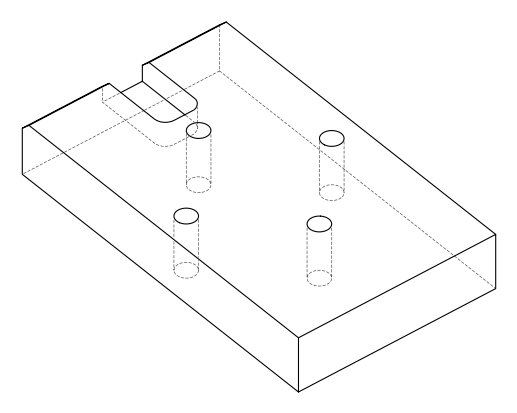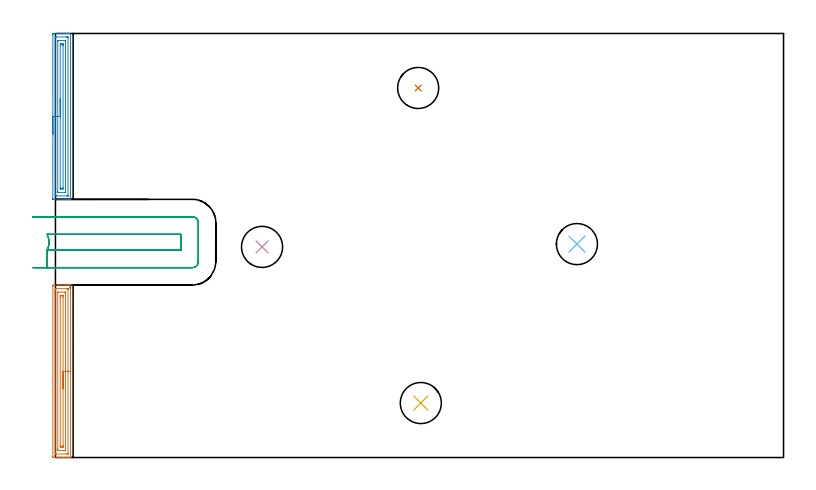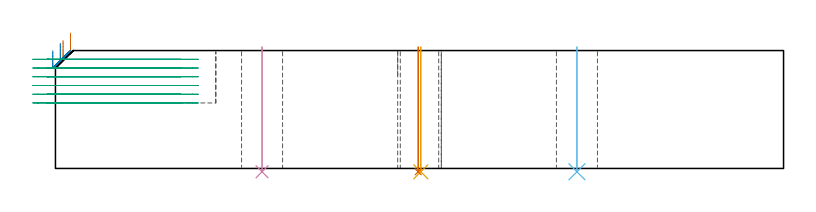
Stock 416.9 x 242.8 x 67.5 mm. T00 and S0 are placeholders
(PLAN: 7 operations, 2 tool changes, 12.8 min)
(1 AREA_MILL | FG_CHAMFER_SURFACE | UGT0205_001 | 3.38 min | 5336 mm3)
(2 AREA_MILL_1 | FG_CHAMFER_SURFACE_1 | UGT0205_001 | 3.26 min | 5144 mm3)
(3 MILL_SLOT | SLOT_PARTIAL_RECTANGULAR | UGT0201_094 | Follow Part, ap 5, ae 75% | 4.98 min | 132319 mm3)
(4 INDEXABLE_INSERT_DRILL_THROUGH_HOLE_FROM_SOLID | STEP1HOLE | NXT0302_018 | 0.29 min | 29252 mm3)
(5 INDEXABLE_INSERT_DRILL_THROUGH_HOLE_FROM_SOLID_1 | STEP1HOLE_1 | NXT0302_018 | 0.29 min | 29250 mm3)
(6 INDEXABLE_INSERT_DRILL_THROUGH_HOLE_FROM_SOLID_2 | STEP1HOLE_2 | NXT0302_018 | 0.29 min | 29246 mm3)
(7 INDEXABLE_INSERT_DRILL_THROUGH_HOLE_FROM_SOLID_3 | STEP1HOLE_3 | NXT0302_018 | 0.29 min | 29241 mm3)
(TOOL UGT0205_001 | Chamfer Mill 20 x 3 x 45 deg. | D20 FL50 Z2)
(TOOL UGT0201_094 | End mill 20 mm | D20 FL38 Z4)
(TOOL NXT0302_018 | Index. Insert Drill 23.5mm [880-D2350L25-03] | D23.5 PA176 FL71 Z2)
(OP 1 AREA_MILL)
G17 G21 G94 G90
T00 M6
G54
G17 G0 G90 X8.6 Y59.35 S1061 M3
G43 Z77.5 H0
G94 G1 Y59.312 Z76.628 F250.
Y59.198 Z75.763
Y59.009 Z74.912
Y58.747 Z74.08
Y58.413 Z73.274
Y58.01 Z72.5
Y57.542 Z71.764
Y57.01 Z71.072
Y56.421 Z70.429
Y55.778 Z69.839
Y55.086 Z69.308
Y54.35 Z68.84
Y53.576 Z68.437
Y52.77 Z68.103
Y51.938 Z67.841
Y51.087 Z67.652
Y50.222 Z67.538
Y49.35 Z67.5
Y0.18
X8.597 Y0.01 Z67.488
X8.543 Y0.007 Z67.435
X8.123 Y0. Z67.022
X7.834 Z66.734
X7.116 Z66.011
X5.865 Z64.762
X4.442 Z63.337
X-1.174 Z57.723
X-1.492 Y0.01 Z57.406
X-1.499 Y0.327 Z57.399
Y0.336
X-1.5 Y98.073 Z57.4
X-1.497 Y98.376 Z57.402
X-1.492 Y98.69 Z57.406
X-1.174 Y98.7 Z57.724
X5.333 Z64.228
X6.757 Z65.653
X7.116 Z66.011
X7.835 Z66.734
X8.123 Z67.022
X8.543 Y98.693 Z67.435
X8.597 Y98.69 Z67.488
X8.6 Y98.52 Z67.5
Y49.35
X7.186 Z66.086
X7.185 Y2.275 Z66.085
X7.182 Y2.136 Z66.082
X7.179 Y2.044 Z66.079
X7.175 Y2.008 Z66.075
X7.167 Y2.007 Z66.067
X7.116 Y2.004 Z66.016
X6.638 Y2. Z65.538
X0.396 Y2.001 Z59.296
X-0.016 Y2.008 Z58.884
X-0.069 Y2.01 Z58.831
X-0.079 Y2.206 Z58.821
X-0.084 Y2.345 Z58.816
X-0.085 Y2.415 Z58.815
Y96.425
X-0.083 Y96.565 Z58.817
X-0.079 Y96.657 Z58.821
X-0.075 Y96.692 Z58.825
X-0.067 Y96.693 Z58.833
X-0.016 Y96.696 Z58.884
X0.462 Y96.7 Z59.362
X6.225 Z65.125
X6.704 Y96.699 Z65.604
X7.116 Y96.692 Z66.016
X7.169 Y96.69 Z66.069
X7.179 Y96.494 Z66.079
X7.184 Y96.355 Z66.084
X7.185 Y96.285 Z66.085
X7.186 Y49.35 Z66.086
X5.772 Z64.672
X5.771 Y4.203 Z64.671
Y4.093
X5.768 Y4.039 Z64.668
X5.765 Y4.019 Z64.665
X5.737 Y4.01 Z64.637
X5.534 Y4.001 Z64.434
X1.767 Y4. Z60.667
X1.564 Y4.002 Z60.464
X1.43 Y4.006 Z60.33
X1.335 Y4.013 Z60.235
X1.332 Y4.057 Z60.232
X1.33 Y4.203 Z60.23
X1.329 Y4.643 Z60.229
X1.328 Y5.097 Z60.228
X1.329 Y94.497 Z60.229
Y94.607
X1.332 Y94.661 Z60.232
X1.335 Y94.681 Z60.235
X1.363 Y94.69 Z60.263
X1.566 Y94.699 Z60.466
X5.333 Y94.7 Z64.233
X5.536 Y94.698 Z64.436
X5.67 Y94.694 Z64.57
X5.765 Y94.687 Z64.665
X5.768 Y94.643 Z64.668
X5.77 Y94.497 Z64.67
X5.771 Y94.057 Z64.671
X5.772 Y93.603 Z64.672
Y49.35
X4.357 Z63.257
Y6.885
X4.353 Y6.08 Z63.253
X4.35 Y6.025 Z63.25
X4.345 Y6.01 Z63.245
X4.322 Y6.007 Z63.222
X4.212 Y6.003 Z63.112
X3.991 Y6.001 Z62.891
X3.55 Y6. Z62.45
X3.105 Y6.001 Z62.005
X2.887 Y6.003 Z61.787
X2.779 Y6.007 Z61.679
X2.755 Y6.01 Z61.655
X2.749 Y6.022 Z61.649
X2.748 Y6.063 Z61.648
X2.743 Y6.8 Z61.643
Y6.885
Y91.815
X2.747 Y92.62 Z61.647
X2.749 Y92.676 Z61.649
X2.755 Y92.69 Z61.655
X2.778 Y92.693 Z61.678
X2.888 Y92.697 Z61.788
X3.109 Y92.699 Z62.009
X3.55 Y92.7 Z62.45
X3.995 Y92.699 Z62.895
X4.213 Y92.697 Z63.113
X4.322 Y92.693 Z63.222
X4.345 Y92.69 Z63.245
X4.351 Y92.678 Z63.251
X4.352 Y92.637 Z63.252
X4.357 Y91.9 Z63.257
Y91.815
Y49.35
Y48.478 Z63.295
Y47.614 Z63.409
Y46.762 Z63.598
Y45.93 Z63.86
Y45.124 Z64.194
Y44.35 Z64.597
Y43.614 Z65.066
Y42.922 Z65.597
Y42.279 Z66.186
Y41.69 Z66.829
Y41.159 Z67.522
Y40.69 Z68.257
Y40.287 Z69.031
Y39.953 Z69.837
Y39.691 Z70.669
Y39.502 Z71.521
Y39.388 Z72.386
Y39.35 Z73.257
G0 Z77.5
M5
M2
(OP 2 AREA_MILL_1)
G17 G21 G94 G90
T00 M6
G54
G17 G0 G90 X-1.5 Y185.3 S1061 M3
G43 Z77.5 H0
Z67.4
G94 G1 Y185.338 Z66.528 F250.
Y185.452 Z65.664
Y185.641 Z64.812
Y185.903 Z63.98
Y186.237 Z63.174
Y186.64 Z62.4
Y187.108 Z61.664
Y187.64 Z60.972
Y188.229 Z60.329
Y188.872 Z59.74
Y189.564 Z59.209
Y190.3 Z58.74
Y191.074 Z58.337
Y191.88 Z58.003
Y192.712 Z57.741
Y193.564 Z57.552
Y194.428 Z57.438
Y195.3 Z57.4
Y241.886
X-1.499 Y242.186 Z57.401
X-1.494 Y242.773 Z57.404
X-1.492 Y242.793 Z57.406
X-0.908 Y242.8 Z57.99
X5.333 Z64.227
X5.89 Z64.787
X6.225 Z65.121
X6.782 Z65.678
X7.116 Z66.011
X7.785 Z66.685
X8.156 Z67.055
X8.547 Y242.793 Z67.439
X8.597 Y242.79 Z67.488
X8.6 Y242.632 Z67.5
Y147.968
Y147.805 Z67.491
Y147.804 Z67.49
X8.545 Y147.802 Z67.437
X8.156 Y147.8 Z67.055
X7.785 Z66.684
X7.116 Z66.011
X5.89 Z64.787
X5.333 Z64.227
X4.72 Z63.615
X-1.187 Z57.711
X-1.492 Y147.81 Z57.406
X-1.499 Y148.114 Z57.399
Y148.129
X-1.5 Y195.3 Z57.4
X-0.086 Z58.814
X-0.085 Y240.54 Z58.815
X-0.082 Y240.679 Z58.818
X-0.079 Y240.77 Z58.821
X-0.073 Y240.791 Z58.827
X-0.065 Y240.793 Z58.835
X-0.016 Y240.796 Z58.884
X0.476 Y240.8 Z59.376
X6.225 Z65.125
X6.718 Y240.799 Z65.618
X7.116 Y240.792 Z66.016
X7.167 Y240.79 Z66.067
X7.179 Y240.608 Z66.079
X7.184 Y240.469 Z66.084
X7.185 Y240.4 Z66.085
Y150.061
X7.182 Y149.921 Z66.082
X7.179 Y149.83 Z66.079
X7.173 Y149.809 Z66.073
X7.165 Y149.807 Z66.065
X7.116 Y149.804 Z66.016
X6.624 Y149.8 Z65.524
X0.875 Z59.775
X0.382 Y149.801 Z59.282
X-0.016 Y149.808 Z58.884
X-0.067 Y149.81 Z58.833
X-0.079 Y149.991 Z58.821
X-0.084 Y150.13 Z58.816
X-0.085 Y150.2 Z58.815
X-0.086 Y195.3 Z58.814
X1.328 Z60.228
X1.329 Y238.16 Z60.229
X1.33 Y238.614 Z60.23
X1.332 Y238.723 Z60.232
X1.335 Y238.774 Z60.235
X1.345 Y238.79 Z60.245
X1.395 Y238.793 Z60.295
X1.582 Y238.799 Z60.482
X5.519 Y238.8 Z64.419
X5.643 Y238.798 Z64.543
X5.742 Y238.793 Z64.642
X5.766 Y238.789 Z64.666
X5.768 Y238.784 Z64.668
X5.77 Y238.76 Z64.67
X5.771 Y238.614 Z64.671
X5.772 Y238.174 Z64.672
X5.771 Y152.44 Z64.671
X5.77 Y151.986 Z64.67
X5.768 Y151.877 Z64.668
X5.765 Y151.826 Z64.665
X5.755 Y151.81 Z64.655
X5.705 Y151.807 Z64.605
X5.518 Y151.801 Z64.418
X1.581 Y151.8 Z60.481
X1.457 Y151.802 Z60.357
X1.358 Y151.807 Z60.258
X1.334 Y151.811 Z60.234
X1.332 Y151.816 Z60.232
X1.33 Y151.84 Z60.23
X1.329 Y151.986 Z60.229
X1.328 Y152.426 Z60.228
Y195.3
X2.743 Z61.643
Y235.934
X2.747 Y236.739 Z61.647
X2.749 Y236.788 Z61.649
X2.794 Y236.792 Z61.694
X2.902 Y236.797 Z61.802
X3.118 Y236.799 Z62.018
X3.55 Y236.8 Z62.45
X3.994 Y236.799 Z62.894
X4.202 Y236.797 Z63.102
X4.306 Y236.793 Z63.206
X4.35 Y236.789 Z63.25
X4.352 Y236.752 Z63.252
X4.357 Y236.019 Z63.257
Y235.934
Y154.666
X4.353 Y153.862 Z63.253
X4.351 Y153.813 Z63.251
X4.306 Y153.808 Z63.206
X4.198 Y153.803 Z63.098
X3.982 Y153.801 Z62.882
X3.55 Y153.8 Z62.45
X3.106 Y153.801 Z62.006
X2.898 Y153.803 Z61.798
X2.794 Y153.807 Z61.694
X2.75 Y153.811 Z61.65
X2.748 Y153.848 Z61.648
X2.743 Y154.581 Z61.643
Y154.666
Y195.3
Y196.172 Z61.681
Y197.036 Z61.795
Y197.888 Z61.983
Y198.72 Z62.246
Y199.526 Z62.58
Y200.3 Z62.982
Y201.036 Z63.451
Y201.728 Z63.982
Y202.371 Z64.572
Y202.96 Z65.215
Y203.492 Z65.907
Y203.96 Z66.643
Y204.363 Z67.417
Y204.697 Z68.223
Y204.959 Z69.055
Y205.148 Z69.906
Y205.262 Z70.771
Y205.3 Z71.643
G0 Z77.5
M5
M2
(OP 3 MILL_SLOT)
G17 G21 G94 G90
T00 M6
G54
G17 G0 G90 X-13. Y108.7 S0 M3
G43 Z77.5 H0
Z62.5
G94 G1 X-10. F250.
X-4.742 F500.
Y118.7
G3 X-4.742 Y127.8 R10.
G1 X71.8
Y118.7
X-4.742
Y108.7
X78.4
G3 X81.8 Y112.1 R3.4
G1 Y134.4
G3 X78.4 Y137.8 R3.4
G1 X-10.
X-13. F250.
G0 Y108.7 Z57.5
G1 X-10.
X-4.742 F500.
Y118.7
G3 X-4.742 Y127.8 R10.
G1 X71.8
Y118.7
X-4.742
Y108.7
X78.4
G3 X81.8 Y112.1 R3.4
G1 Y134.4
G3 X78.4 Y137.8 R3.4
G1 X-10.
X-13. F250.
G0 Y108.7 Z52.5
G1 X-10.
X-4.742 F500.
Y118.7
G3 X-4.742 Y127.8 R10.
G1 X71.8
Y118.7
X-4.742
Y108.7
X78.4
G3 X81.8 Y112.1 R3.4
G1 Y134.4
G3 X78.4 Y137.8 R3.4
G1 X-10.
X-13. F250.
G0 Y108.7 Z47.5
G1 X-10.
X-4.742 F500.
Y118.7
G3 X-4.742 Y127.8 R10.
G1 X71.8
Y118.7
X-4.742
Y108.7
X78.4
G3 X81.8 Y112.1 R3.4
G1 Y134.4
G3 X78.4 Y137.8 R3.4
G1 X-10.
X-13. F250.
G0 Y108.7 Z42.5
G1 X-10.
X-4.742 F500.
Y118.7
G3 X-4.742 Y127.8 R10.
G1 X71.8
Y118.7
X-4.742
Y108.7
X78.4
G3 X81.8 Y112.1 R3.4
G1 Y134.4
G3 X78.4 Y137.8 R3.4
G1 X-10.
X-13. F250.
G0 Y108.7 Z37.5
G1 X-10.
X-4.742 F500.
Y118.7
G3 X-4.742 Y127.8 R10.
G1 X71.8
Y118.7
X-4.742
Y108.7
X78.4
G3 X81.8 Y112.1 R3.4
G1 Y134.4
G3 X78.4 Y137.8 R3.4
G1 X-10.
X-13. F250.
G0 Z77.5
M5
M2
(OP 4 INDEXABLE_INSERT_DRILL_THROUGH_HOLE_FROM_SOLID)
G17 G21 G94 G90
T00 M6
G54
G17 G0 G90 X118.3 Y120.6 S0 M3
G43 Z77.5 H1
G94 G81 G98 Z-1.91 F250. R69.5
G80
M5
M2
(OP 5 INDEXABLE_INSERT_DRILL_THROUGH_HOLE_FROM_SOLID_1)
G17 G21 G94 G90
T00 M6
G54
G17 G0 G90 X209.2 Y31.2 S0 M3
G43 Z77.5 H1
G94 G81 G98 Z-1.91 F250. R69.5
G80
M5
M2
(OP 6 INDEXABLE_INSERT_DRILL_THROUGH_HOLE_FROM_SOLID_2)
G17 G21 G94 G90
T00 M6
G54
G17 G0 G90 X298.6 Y122.2 S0 M3
G43 Z77.5 H1
G94 G81 G98 Z-1.91 F250. R69.5
G80
M5
M2
(OP 7 INDEXABLE_INSERT_DRILL_THROUGH_HOLE_FROM_SOLID_3)
G17 G21 G94 G90
T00 M6
G54
G17 G0 G90 X207.7 Y211.6 S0 M3
G43 Z77.5 H1
G94 G81 G98 Z-1.91 F250. R69.5
G80
M5
M2
